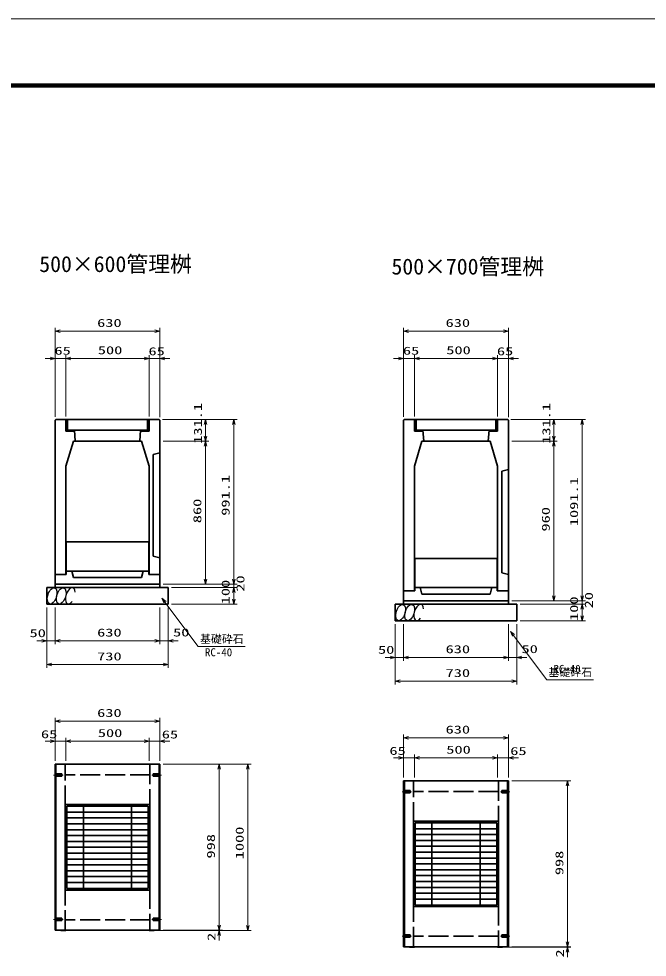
# Model space of a CAD drawing. Units: millimetres on the paper. Extents: x 0 to 841, y 0 to 594.
# Drawn here: x 152.2 to 341.1, y 311.9 to 594 of the extents above; entities that cross this region are included whole.
import ezdxf
from ezdxf.enums import TextEntityAlignment as Align

# ---------------------------------------------------------------- set-up
doc = ezdxf.new("R2010")
doc.units = ezdxf.units.MM
doc.linetypes.add('DASHED', pattern=[7.5, 6, -1.5])
doc.linetypes.add('USER2', pattern=[18.5, 12, -1.5, 3.5, -1.5])
for name, color, linetype, lineweight in [('D-BMK（構造物基準線）', 2, 'USER2', 18), ('D-STR-DIM（寸法）', 7, 'Continuous', 13), ('D-STR-HTXT(基礎砕石-旗)', 7, 'Continuous', 13), ('D-STR-STRF(グリ)', 7, 'Continuous', 25), ('D-STR（構造物）', 1, 'Continuous', 35), ('D-TTL-LINE（区切線）', 7, 'Continuous', 18), ('D-TTL（外枠）', 2, 'Continuous', 140)]:
    doc.layers.add(name, color=color, linetype=linetype, lineweight=lineweight)
doc.layers.add('D-STR-TXT(文字)', color=7, linetype='Continuous')
doc.styles.add('ＭＳ ゴシック', font='')
doc.styles.get('ＭＳ ゴシック').set_extended_font_data('MS Gothic')

# ---------------------------------------------------------------- blocks, each defined once
blk = doc.blocks.new('_Open30')
at = {"color": 7, "linetype": 'Continuous', "lineweight": 13}
for p, q in [((-1, 0.2679), (0, 0)), ((0, 0), (-1, -0.2679)), ((0, 0), (-1, 0))]:
    blk.add_line(p, q, dxfattribs=at)

msp = doc.modelspace()

# ---------------------------------------------------------------- linework, layer by layer
at = {"layer": 'D-BMK（構造物基準線）'}
for p, q in [((162.668, 366.645), (165.518, 366.645)), ((195.093, 366.645), (192.243, 366.645)), ((267.434, 361.646), (270.283, 361.646)), ((299.858, 361.646), (297.008, 361.646)), ((162.668, 323.245), (165.518, 323.245)), ((195.093, 323.245), (192.243, 323.245)), ((267.434, 318.246), (270.283, 318.246)), ((299.858, 318.246), (297.008, 318.246))]:
    msp.add_line(p, q, dxfattribs=at)
at = {"layer": 'D-STR-DIM（寸法）'}
for p, q in [((163.13, 492.901), (163.13, 501.109)), ((164.63, 500.109), (193.13, 500.109)), ((194.63, 492.906), (194.63, 501.109)), ((267.896, 492.901), (267.896, 501.109)), ((269.396, 500.109), (297.896, 500.109)), ((299.396, 492.906), (299.396, 501.109)), ((161.63, 491.901), (160.13, 491.901)), ((163.13, 474.303), (163.13, 492.901)), ((163.13, 491.901), (166.38, 491.901)), ((166.38, 474.488), (166.38, 492.901)), ((166.38, 475.488), (166.38, 492.901)), ((167.88, 491.901), (169.38, 491.901)), ((167.88, 491.901), (189.88, 491.901)), ((189.88, 491.906), (188.38, 491.906)), ((191.38, 474.488), (191.38, 492.906)), ((191.38, 475.488), (191.38, 492.901)), ((191.38, 491.906), (194.63, 491.906)), ((194.63, 474.25), (194.63, 492.906)), ((196.13, 491.906), (197.63, 491.906)), ((266.396, 491.901), (264.896, 491.901)), ((267.896, 474.303), (267.896, 492.901)), ((267.896, 491.901), (271.146, 491.901)), ((271.146, 474.488), (271.146, 492.901)), ((271.146, 475.488), (271.146, 492.901)), ((272.646, 491.901), (274.146, 491.901)), ((272.646, 491.901), (294.646, 491.901)), ((294.646, 491.906), (293.146, 491.906)), ((296.146, 474.488), (296.146, 492.906)), ((296.146, 475.488), (296.146, 492.901)), ((296.146, 491.906), (299.396, 491.906)), ((299.396, 474.25), (299.396, 492.906)), ((300.896, 491.906), (302.396, 491.906)), ((195.38, 473.548), (217.833, 473.548)), ((195.38, 473.548), (209.335, 473.548)), ((208.335, 468.495), (208.335, 472.048)), ((216.833, 425.495), (216.833, 472.048)), ((300.146, 473.548), (322.598, 473.548)), ((300.146, 473.548), (314.1, 473.548)), ((313.1, 468.495), (313.1, 472.048)), ((321.598, 420.495), (321.598, 472.048)), ((195.63, 466.995), (209.335, 466.995)), ((195.63, 466.995), (209.335, 466.995)), ((208.335, 425.495), (208.335, 465.495)), ((300.396, 466.995), (314.1, 466.995)), ((300.396, 466.995), (314.1, 466.995)), ((313.1, 420.495), (313.1, 465.495)), ((216.833, 425.495), (216.833, 426.995)), ((195.63, 423.995), (217.833, 423.995)), ((195.63, 423.995), (209.335, 423.995)), ((195.63, 423.995), (217.833, 423.995)), ((216.833, 422.995), (216.833, 423.995)), ((198.13, 422.995), (217.833, 422.995)), ((198.13, 422.995), (217.833, 422.995)), ((216.833, 419.495), (216.833, 421.495)), ((216.833, 421.495), (216.833, 419.995)), ((321.598, 420.495), (321.598, 421.995)), ((198.13, 417.995), (217.833, 417.995)), ((300.396, 418.995), (322.598, 418.995)), ((300.396, 418.995), (314.1, 418.995)), ((300.396, 418.995), (322.598, 418.995)), ((302.896, 417.995), (322.598, 417.995)), ((302.896, 417.995), (322.598, 417.995)), ((321.598, 417.995), (321.598, 418.995)), ((160.63, 416.995), (160.63, 406.028)), ((160.63, 415.995), (160.63, 398.871)), ((163.13, 416.995), (163.13, 406.028)), ((163.13, 416.995), (163.13, 406.028)), ((194.63, 416.995), (194.63, 406.028)), ((194.63, 415.995), (194.63, 406.028)), ((197.13, 416.995), (197.13, 406.028)), ((197.13, 415.995), (197.13, 398.871)), ((321.598, 414.495), (321.598, 416.495)), ((321.598, 416.495), (321.598, 414.995)), ((265.396, 411.995), (265.396, 401.028)), ((267.896, 411.995), (267.896, 401.028)), ((267.896, 411.995), (267.896, 401.028)), ((299.396, 411.995), (299.396, 401.028)), ((301.896, 411.995), (301.896, 401.028)), ((302.896, 412.995), (322.598, 412.995)), ((265.396, 410.995), (265.396, 393.871)), ((299.396, 410.995), (299.396, 401.028)), ((301.896, 410.995), (301.896, 393.871)), ((159.13, 407.028), (157.63, 407.028)), ((160.63, 407.028), (163.13, 407.028)), ((164.63, 407.028), (166.13, 407.028)), ((164.63, 407.028), (193.13, 407.028)), ((193.13, 407.028), (191.63, 407.028)), ((194.63, 407.028), (197.13, 407.028)), ((198.63, 407.028), (200.13, 407.028)), ((263.896, 402.028), (262.396, 402.028)), ((265.396, 402.028), (267.896, 402.028)), ((269.396, 402.028), (270.896, 402.028)), ((269.396, 402.028), (297.896, 402.028)), ((297.896, 402.028), (296.396, 402.028)), ((299.396, 402.028), (301.896, 402.028)), ((303.396, 402.028), (304.896, 402.028)), ((162.13, 399.871), (195.63, 399.871)), ((266.896, 394.871), (300.396, 394.871)), ((163.13, 370.895), (163.13, 383.872)), ((194.63, 377.852), (194.63, 383.872)), ((164.63, 382.872), (193.13, 382.872)), ((267.896, 365.896), (267.896, 378.873)), ((299.396, 372.853), (299.396, 378.873)), ((161.63, 376.822), (160.13, 376.822)), ((163.13, 370.895), (163.13, 377.822)), ((163.13, 376.822), (166.38, 376.822)), ((166.38, 370.895), (166.38, 377.822)), ((166.38, 370.895), (166.38, 377.822)), ((167.88, 376.822), (189.88, 376.822)), ((167.88, 376.822), (169.38, 376.822)), ((189.88, 376.822), (188.38, 376.822)), ((191.38, 370.895), (191.38, 377.822)), ((191.38, 370.895), (191.38, 377.822)), ((191.38, 376.822), (194.63, 376.822)), ((194.63, 370.895), (194.63, 377.822)), ((196.13, 376.822), (197.63, 376.822)), ((269.396, 377.873), (297.896, 377.873)), ((267.896, 365.896), (267.896, 372.822)), ((271.146, 365.896), (271.146, 372.822)), ((271.146, 365.896), (271.146, 372.822)), ((296.146, 365.896), (296.146, 372.822)), ((296.146, 365.896), (296.146, 372.822)), ((299.396, 365.896), (299.396, 372.822)), ((195.63, 369.895), (213.419, 369.895)), ((213.419, 369.895), (222.059, 369.895)), ((266.396, 371.822), (264.896, 371.822)), ((267.896, 371.822), (271.146, 371.822)), ((272.646, 371.822), (294.646, 371.822)), ((272.646, 371.822), (274.146, 371.822)), ((294.646, 371.822), (293.146, 371.822)), ((296.146, 371.822), (299.396, 371.822)), ((300.896, 371.822), (302.396, 371.822)), ((212.419, 321.495), (212.419, 368.395)), ((221.059, 321.395), (221.059, 368.395)), ((300.396, 364.896), (318.184, 364.896)), ((317.184, 316.496), (317.184, 363.396)), ((212.419, 321.495), (212.419, 322.995)), ((194.38, 319.895), (213.419, 319.895)), ((195.63, 319.995), (213.419, 319.995)), ((195.63, 319.995), (213.419, 319.995)), ((210.982, 319.895), (222.059, 319.895)), ((212.419, 319.995), (212.419, 319.895)), ((212.419, 318.395), (212.419, 316.895)), ((317.184, 316.496), (317.184, 317.996)), ((299.146, 314.896), (318.184, 314.896)), ((300.396, 314.996), (318.184, 314.996)), ((300.396, 314.996), (318.184, 314.996)), ((317.184, 314.996), (317.184, 314.896)), ((317.184, 313.396), (317.184, 311.896))]:
    msp.add_line(p, q, dxfattribs=at)
at = {"layer": 'D-STR-HTXT(基礎砕石-旗)'}
for points in [[(220.252, 405.298), (206.148, 405.298), (196.144, 418.624)], [(325.018, 395.298), (310.914, 395.298), (300.91, 408.624)]]:
    msp.add_lwpolyline(points, dxfattribs=at)
at = {"layer": 'D-STR-STRF(グリ)'}
for centre in [(162.225, 420.519), (164.946, 420.519), (266.99, 415.519), (269.712, 415.519)]:
    msp.add_ellipse(centre, major_axis=(0.79, 2.421), ratio=0.5139, dxfattribs=at)
for centre in [(167.687, 420.519), (272.452, 415.519)]:
    msp.add_ellipse(centre, major_axis=(0.79, 2.421), ratio=0.5139, start_param=5.3575563, end_param=10.3750652, dxfattribs=at)
at = {"layer": 'D-STR（構造物）'}
for p, q in [((163.38, 473.548), (163.13, 473.303)), ((163.13, 473.303), (163.13, 426.995)), ((163.38, 473.548), (194.38, 473.548)), ((166.38, 473.548), (166.38, 469.998)), ((166.68, 473.548), (166.68, 470.298)), ((166.88, 473.548), (190.88, 473.548)), ((166.88, 473.548), (166.88, 470.298)), ((190.88, 473.548), (190.88, 470.298)), ((191.08, 473.548), (191.08, 470.298)), ((191.38, 473.548), (191.38, 469.998)), ((194.38, 473.548), (194.63, 473.303)), ((194.63, 473.303), (194.63, 426.995)), ((268.146, 473.548), (267.896, 473.303)), ((267.896, 473.303), (267.896, 421.995)), ((268.146, 473.548), (299.146, 473.548)), ((271.146, 473.548), (271.146, 469.998)), ((271.446, 473.548), (271.446, 470.298)), ((271.646, 473.548), (295.646, 473.548)), ((271.646, 473.548), (271.646, 470.298)), ((295.646, 473.548), (295.646, 470.298)), ((295.846, 473.548), (295.846, 470.298)), ((296.146, 473.548), (296.146, 469.998)), ((299.146, 473.548), (299.396, 473.303)), ((299.396, 473.303), (299.396, 421.995)), ((166.38, 469.998), (168.88, 469.998)), ((166.68, 470.298), (168.88, 470.298)), ((166.88, 470.298), (190.88, 470.298)), ((168.88, 470.298), (168.88, 469.998)), ((168.93, 470.298), (169.18, 466.995)), ((188.83, 470.298), (188.58, 466.995)), ((191.08, 470.298), (188.88, 470.298)), ((188.88, 470.298), (188.88, 469.998)), ((188.88, 469.998), (191.38, 469.998)), ((271.146, 469.998), (273.646, 469.998)), ((271.446, 470.298), (273.646, 470.298)), ((271.646, 470.298), (295.646, 470.298)), ((273.646, 470.298), (273.646, 469.998)), ((273.696, 470.298), (273.946, 466.995)), ((293.596, 470.298), (293.346, 466.995)), ((295.846, 470.298), (293.646, 470.298)), ((293.646, 470.298), (293.646, 469.998)), ((293.646, 469.998), (296.146, 469.998)), ((166.38, 459.495), (168.63, 466.995)), ((168.63, 466.995), (189.13, 466.995)), ((191.38, 459.495), (189.13, 466.995)), ((271.146, 459.495), (273.396, 466.995)), ((273.396, 466.995), (293.896, 466.995)), ((296.146, 459.495), (293.896, 466.995)), ((192.63, 462.995), (194.63, 463.495)), ((192.63, 432.495), (192.63, 462.995)), ((166.38, 459.495), (166.38, 426.995)), ((191.38, 459.495), (191.38, 426.995)), ((271.146, 459.495), (271.146, 421.995)), ((296.146, 459.495), (296.146, 421.995)), ((297.396, 457.995), (299.396, 458.495)), ((297.396, 427.495), (297.396, 457.995)), ((166.455, 436.745), (191.305, 436.745)), ((166.455, 436.745), (166.455, 426.995)), ((191.305, 436.745), (191.305, 426.995)), ((192.63, 432.495), (194.63, 431.995)), ((271.221, 431.745), (296.071, 431.745)), ((271.221, 431.745), (271.221, 421.995)), ((296.071, 431.745), (296.071, 421.995)), ((163.13, 422.995), (163.13, 426.995)), ((163.13, 426.995), (166.455, 426.995)), ((163.13, 426.995), (166.38, 426.995)), ((166.455, 427.995), (191.305, 427.995)), ((168.63, 425.995), (168.13, 427.995)), ((168.63, 425.995), (189.13, 425.995)), ((189.13, 425.995), (189.63, 427.995)), ((194.63, 426.995), (191.305, 426.995)), ((191.38, 426.995), (194.63, 426.995)), ((194.63, 422.995), (194.63, 426.995)), ((297.396, 427.495), (299.396, 426.995)), ((163.13, 423.995), (194.63, 423.995)), ((160.63, 422.995), (160.63, 417.995)), ((160.63, 422.995), (197.13, 422.995)), ((197.13, 422.995), (197.13, 417.995)), ((267.896, 417.995), (267.896, 421.995)), ((267.896, 421.995), (271.221, 421.995)), ((267.896, 421.995), (271.146, 421.995)), ((271.221, 422.995), (296.071, 422.995)), ((273.396, 420.995), (272.896, 422.995)), ((273.396, 420.995), (293.896, 420.995)), ((293.896, 420.995), (294.396, 422.995)), ((299.396, 421.995), (296.071, 421.995)), ((296.146, 421.995), (299.396, 421.995)), ((299.396, 417.995), (299.396, 421.995)), ((160.63, 417.995), (197.13, 417.995)), ((265.396, 417.995), (265.396, 412.995)), ((265.396, 417.995), (301.896, 417.995)), ((267.896, 418.995), (299.396, 418.995)), ((301.896, 417.995), (301.896, 412.995)), ((265.396, 412.995), (301.896, 412.995)), ((163.13, 319.995), (163.13, 369.895)), ((163.13, 369.895), (194.63, 369.895)), ((163.38, 319.995), (163.38, 369.895)), ((194.38, 369.895), (194.38, 319.995)), ((194.63, 369.895), (194.63, 319.995)), ((267.896, 314.996), (267.896, 364.896)), ((267.896, 364.896), (299.396, 364.896)), ((268.146, 314.996), (268.146, 364.896)), ((299.146, 364.896), (299.146, 314.996)), ((299.396, 364.896), (299.396, 314.996)), ((166.13, 332.095), (166.13, 357.795)), ((166.13, 357.795), (191.63, 357.795)), ((166.63, 332.59), (166.63, 357.3)), ((166.63, 357.3), (191.13, 357.3)), ((166.63, 355.535), (191.13, 355.535)), ((171.63, 332.59), (171.63, 357.3)), ((186.13, 332.59), (186.13, 357.3)), ((191.13, 332.59), (191.13, 357.3)), ((191.63, 332.095), (191.63, 357.795)), ((166.63, 353.77), (191.13, 353.77)), ((270.896, 327.096), (270.896, 352.796)), ((270.896, 352.796), (296.396, 352.796)), ((296.396, 327.096), (296.396, 352.796)), ((166.63, 352.005), (191.13, 352.005)), ((166.63, 350.24), (191.13, 350.24)), ((271.396, 327.591), (271.396, 352.301)), ((271.396, 352.301), (295.896, 352.301)), ((271.396, 350.536), (295.896, 350.536)), ((276.396, 327.591), (276.396, 352.301)), ((290.896, 327.591), (290.896, 352.301)), ((295.896, 327.591), (295.896, 352.301)), ((166.63, 348.475), (191.13, 348.475)), ((271.396, 348.771), (295.896, 348.771)), ((271.396, 347.006), (295.896, 347.006)), ((166.63, 346.71), (191.13, 346.71)), ((166.63, 344.945), (191.13, 344.945)), ((271.396, 345.241), (295.896, 345.241)), ((166.63, 343.18), (191.13, 343.18)), ((166.63, 341.415), (191.13, 341.415)), ((271.396, 343.476), (295.896, 343.476)), ((271.396, 341.711), (295.896, 341.711)), ((166.63, 339.65), (191.13, 339.65)), ((271.396, 339.946), (295.896, 339.946)), ((166.63, 337.885), (191.13, 337.885)), ((166.63, 336.12), (191.13, 336.12)), ((271.396, 338.181), (295.896, 338.181)), ((271.396, 336.416), (295.896, 336.416)), ((166.63, 334.355), (191.13, 334.355)), ((271.396, 334.651), (295.896, 334.651)), ((271.396, 332.886), (295.896, 332.886)), ((166.13, 332.095), (191.63, 332.095)), ((166.63, 332.59), (191.13, 332.59)), ((271.396, 331.121), (295.896, 331.121)), ((271.396, 329.356), (295.896, 329.356)), ((271.396, 327.591), (295.896, 327.591)), ((270.896, 327.096), (296.396, 327.096)), ((194.63, 319.995), (163.13, 319.995)), ((164.88, 319.895), (164.78, 319.995)), ((166.38, 319.895), (164.88, 319.895)), ((166.38, 319.895), (166.48, 319.995)), ((191.38, 319.895), (191.28, 319.995)), ((191.38, 319.895), (192.88, 319.895)), ((192.88, 319.895), (192.98, 319.995)), ((299.396, 314.996), (267.896, 314.996)), ((269.646, 314.896), (269.546, 314.996)), ((271.146, 314.896), (269.646, 314.896)), ((271.146, 314.896), (271.246, 314.996)), ((296.146, 314.896), (296.046, 314.996)), ((296.146, 314.896), (297.646, 314.896)), ((297.646, 314.896), (297.746, 314.996))]:
    msp.add_line(p, q, dxfattribs=at)
at = {"layer": 'D-STR（構造物）', "linetype": 'DASHED'}
for p, q in [((166.13, 319.995), (166.13, 369.895)), ((191.63, 369.895), (191.63, 319.995)), ((163.13, 366.995), (165.13, 366.995)), ((165.13, 366.295), (165.13, 366.995)), ((194.63, 366.995), (192.63, 366.995)), ((192.63, 366.295), (192.63, 366.995)), ((163.13, 366.295), (165.13, 366.295)), ((191.638, 366.714), (166.138, 366.714)), ((194.63, 366.295), (192.63, 366.295)), ((270.896, 314.996), (270.896, 364.896)), ((296.396, 364.896), (296.396, 314.996)), ((267.896, 361.996), (269.896, 361.996)), ((267.896, 361.296), (269.896, 361.296)), ((269.896, 361.296), (269.896, 361.996)), ((296.403, 361.714), (270.903, 361.714)), ((299.396, 361.996), (297.396, 361.996)), ((297.396, 361.296), (297.396, 361.996)), ((299.396, 361.296), (297.396, 361.296)), ((163.13, 323.595), (165.13, 323.595)), ((163.13, 322.895), (165.13, 322.895)), ((165.13, 323.595), (165.13, 322.895)), ((191.638, 323.177), (166.138, 323.177)), ((192.63, 323.595), (192.63, 322.895)), ((194.63, 323.595), (192.63, 323.595)), ((194.63, 322.895), (192.63, 322.895)), ((267.896, 318.596), (269.896, 318.596)), ((267.896, 317.896), (269.896, 317.896)), ((269.896, 318.596), (269.896, 317.896)), ((296.403, 318.178), (270.903, 318.178)), ((297.396, 318.596), (297.396, 317.896)), ((299.396, 318.596), (297.396, 318.596)), ((299.396, 317.896), (297.396, 317.896))]:
    msp.add_line(p, q, dxfattribs=at)
at = {"layer": 'D-TTL-LINE（区切線）'}
msp.add_line((841, 594), (0, 594), dxfattribs=at)
at = {"layer": 'D-TTL（外枠）'}
msp.add_line((820.9, 573.9), (20.1, 573.9), dxfattribs=at)

# ---------------------------------------------------------------- block references
at = {"layer": 'D-STR-DIM（寸法）'}
for p, xscale, yscale, rotation in [((163.13, 500.109), 1.499999, 1.499999, 180), ((267.896, 500.109), 1.5, 1.5, 180), ((166.38, 491.901), 1.499999, 1.499999, 180), ((166.38, 491.901), 1.499999, 1.499999, 180), ((194.63, 491.906), 1.499999, 1.499999, 180), ((271.146, 491.901), 1.5, 1.5, 180), ((271.146, 491.901), 1.5, 1.5, 180), ((299.396, 491.906), 1.5, 1.5, 180), ((208.335, 473.548), 1.499999, 1.499999, 90), ((216.833, 473.548), 1.499999, 1.499999, 90), ((313.1, 473.548), 1.5, 1.5, 90), ((321.598, 473.548), 1.5, 1.5, 90), ((208.335, 466.995), 1.499999, 1.499999, 270), ((313.1, 466.995), 1.5, 1.5, 270), ((208.335, 466.995), 1.499999, 1.499999, 90), ((313.1, 466.995), 1.5, 1.5, 90), ((208.335, 423.995), 1.499999, 1.499999, 270), ((216.833, 423.995), 1.499999, 1.499999, 270), ((216.833, 423.995), 1.499999, 1.499999, 270), ((216.833, 422.995), 1.499999, 1.499999, 90), ((216.833, 422.995), 1.499999, 1.499999, 90), ((313.1, 418.995), 1.5, 1.5, 270), ((321.598, 418.995), 1.5, 1.5, 270), ((321.598, 418.995), 1.5, 1.5, 270), ((216.833, 417.995), 1.499999, 1.499999, 270), ((321.598, 417.995), 1.5, 1.5, 90), ((321.598, 417.995), 1.5, 1.5, 90), ((321.598, 412.995), 1.5, 1.5, 270), ((163.13, 407.028), 1.499999, 1.499999, 180), ((163.13, 407.028), 1.499999, 1.499999, 180), ((197.13, 407.028), 1.499999, 1.499999, 180), ((267.896, 402.028), 1.5, 1.5, 180), ((267.896, 402.028), 1.5, 1.5, 180), ((301.896, 402.028), 1.5, 1.5, 180), ((160.63, 399.871), 1.499999, 1.499999, 180), ((265.396, 394.871), 1.5, 1.5, 180), ((163.13, 382.872), 1.499999, 1.499999, 180), ((267.896, 377.873), 1.5, 1.5, 180), ((166.38, 376.822), 1.499999, 1.499999, 180), ((166.38, 376.822), 1.499999, 1.499999, 180), ((194.63, 376.822), 1.499999, 1.499999, 180), ((212.419, 369.895), 1.499999, 1.499999, 90), ((221.059, 369.895), 1.499999, 1.499999, 90), ((271.146, 371.822), 1.5, 1.5, 180), ((271.146, 371.822), 1.5, 1.5, 180), ((299.396, 371.822), 1.5, 1.5, 180), ((317.184, 364.896), 1.5, 1.5, 90), ((212.419, 319.995), 1.499999, 1.499999, 270), ((212.419, 319.995), 1.499999, 1.499999, 270), ((212.419, 319.895), 1.499999, 1.499999, 90), ((221.059, 319.895), 1.499999, 1.499999, 270), ((317.184, 314.996), 1.5, 1.5, 270), ((317.184, 314.996), 1.5, 1.5, 270), ((317.184, 314.896), 1.5, 1.5, 90)]:
    msp.add_blockref('_Open30', p, dxfattribs=dict(at, xscale=xscale, yscale=yscale, rotation=rotation))
for p, xscale, yscale in [((194.63, 500.109), 1.499999, 1.499999), ((299.396, 500.109), 1.5, 1.5), ((163.13, 491.901), 1.499999, 1.499999), ((191.38, 491.906), 1.499999, 1.499999), ((191.38, 491.901), 1.499999, 1.499999), ((267.896, 491.901), 1.5, 1.5), ((296.146, 491.906), 1.5, 1.5), ((296.146, 491.901), 1.5, 1.5), ((160.63, 407.028), 1.499999, 1.499999), ((194.63, 407.028), 1.499999, 1.499999), ((194.63, 407.028), 1.499999, 1.499999), ((265.396, 402.028), 1.5, 1.5), ((299.396, 402.028), 1.5, 1.5), ((299.396, 402.028), 1.5, 1.5), ((197.13, 399.871), 1.499999, 1.499999), ((301.896, 394.871), 1.5, 1.5), ((194.63, 382.872), 1.499999, 1.499999), ((299.396, 377.873), 1.5, 1.5), ((163.13, 376.822), 1.499999, 1.499999), ((191.38, 376.822), 1.499999, 1.499999), ((191.38, 376.822), 1.499999, 1.499999), ((267.896, 371.822), 1.5, 1.5), ((296.146, 371.822), 1.5, 1.5), ((296.146, 371.822), 1.5, 1.5)]:
    msp.add_blockref('_Open30', p, dxfattribs=dict(at, xscale=xscale, yscale=yscale))
at = {"layer": 'D-STR-HTXT(基礎砕石-旗)', "rotation": 126.89552}
for p, xscale, yscale in [((195.244, 419.824), 1.499999, 1.499999), ((300.009, 409.824), 1.5, 1.5)]:
    msp.add_blockref('_Open30', p, dxfattribs=dict(at, xscale=xscale, yscale=yscale))

# ---------------------------------------------------------------- texts
at = {"layer": 'D-STR-DIM（寸法）', "style": 'ＭＳ ゴシック', "width": 1.5}
for s, p in [('630', (175.755, 500.646)), ('630', (280.521, 500.647)), ('65', (162.928, 492.294)), ('500', (175.964, 492.438)), ('65', (191.195, 492.129)), ('65', (267.693, 492.294)), ('500', (280.729, 492.438)), ('65', (295.961, 492.13)), ('50', (155.433, 407.395)), ('630', (175.755, 407.566)), ('50', (198.582, 407.603)), ('730', (175.755, 400.408)), ('50', (260.198, 402.395)), ('630', (280.521, 402.566)), ('50', (303.348, 402.603)), ('730', (280.521, 395.408)), ('630', (175.755, 383.41)), ('630', (280.521, 378.41)), ('65', (158.861, 377.01)), ('500', (175.964, 377.36)), ('65', (195.195, 376.946)), ('500', (280.729, 372.36)), ('65', (263.627, 372.011)), ('65', (299.961, 371.946))]:
    msp.add_text(s, height=2.405, dxfattribs=at).set_placement(p, align=Align.BOTTOM_LEFT)
for s, p in [('131.1', (207.96, 466.249)), ('131.1', (312.725, 466.249)), ('991.1', (216.295, 444.605)), ('1091.1', (321.061, 441.48)), ('860', (207.797, 442.37)), ('960', (312.563, 439.87)), ('20', (220.747, 421.777)), ('100', (216.295, 417.995)), ('20', (325.513, 416.777)), ('100', (321.061, 412.995)), ('1000', (220.521, 341.354)), ('998', (211.881, 341.57)), ('998', (316.647, 336.571)), ('2', (212.057, 316.807)), ('2', (316.822, 311.808))]:
    msp.add_text(s, height=2.405, rotation=90, dxfattribs=at).set_placement(p, align=Align.BOTTOM_LEFT)
at = {"layer": 'D-STR-HTXT(基礎砕石-旗)', "style": 'ＭＳ ゴシック'}
for s, p in [('基礎砕石', (206.684, 405.633)), ('RC-40', (208.172, 401.647)), ('基礎砕石', (311.449, 395.633)), ('RC-40', (312.937, 396.648))]:
    msp.add_text(s, height=2.405, dxfattribs=at).set_placement(p, align=Align.BOTTOM_LEFT)
at = {"layer": 'D-STR-TXT(文字)', "style": 'ＭＳ ゴシック'}
for s, p in [('500×600管理桝', (158.35, 516.419)), ('500×700管理桝', (264.238, 515.669))]:
    msp.add_text(s, height=4.811, dxfattribs=at).set_placement(p, align=Align.BOTTOM_LEFT)

doc.saveas('drawing.dxf')
